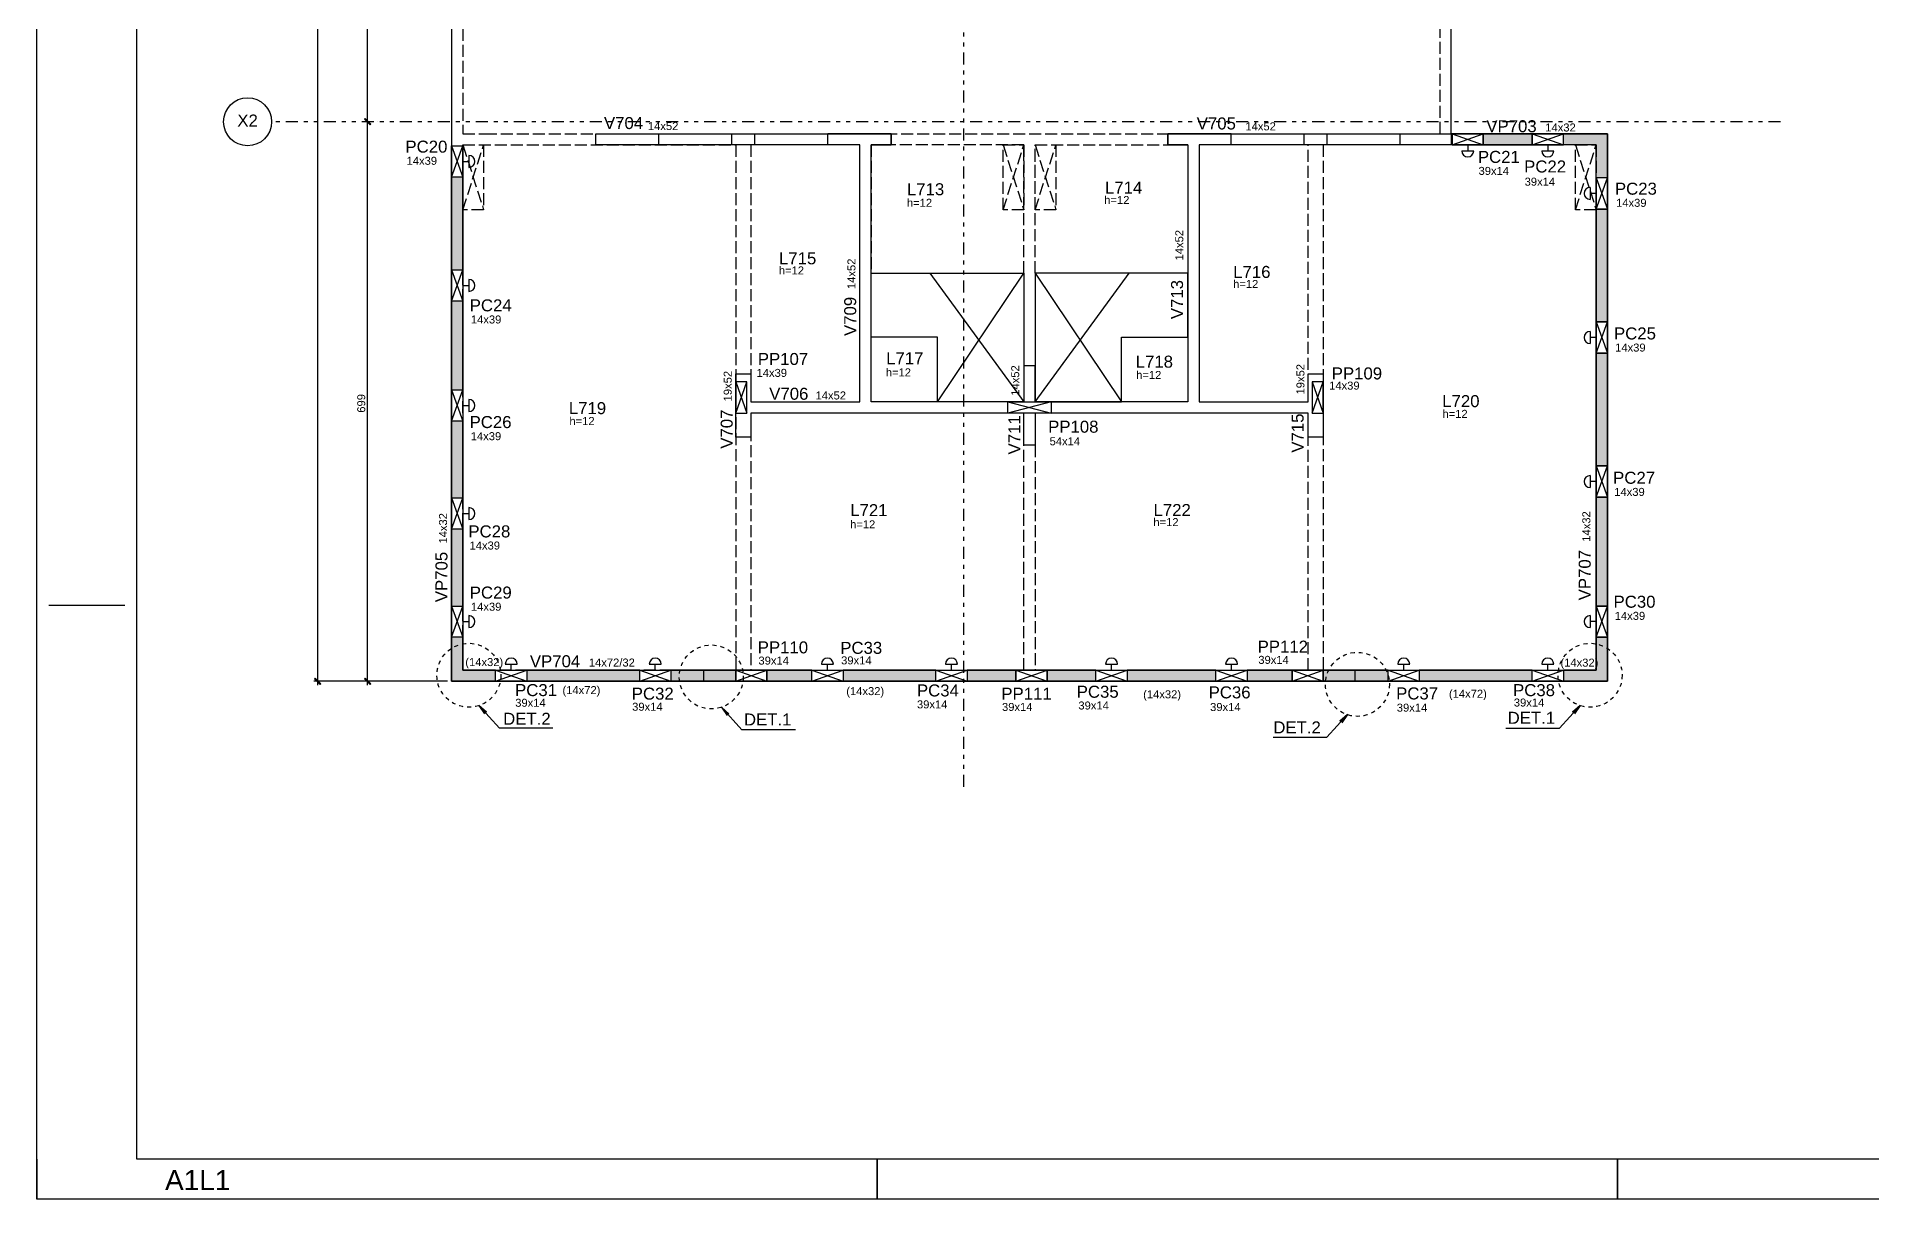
# Model space of a CAD drawing. Extents: x 0 to 95, y 0 to 59.4.
# Drawn here: x 0 to 45.84, y 0 to 29.05 of the extents above; entities that cross this region are included whole.
import ezdxf

# ---------------------------------------------------------------- set-up
doc = ezdxf.new("R2010")
doc.units = 0
doc.header["$MEASUREMENT"] = 0
for name, pattern in [('ESTILO_TQS_0001', [0.2, 0.1, -0.1]), ('ESTILO_TQS_0004', [1.09, 0.3, -0.15, 0.02, -0.15, 0.02, -0.15, 0.3]), ('ESTILO_TQS_0005', [0.4, 0.3, -0.1])]:
    doc.linetypes.add(name, pattern=pattern)
for name, color, linetype in [('1', 1, 'CONTINUOUS'), ('2', 2, 'CONTINUOUS'), ('3', 3, 'CONTINUOUS'), ('4', 4, 'CONTINUOUS'), ('5', 5, 'CONTINUOUS'), ('50', 171, 'CONTINUOUS'), ('7', 7, 'CONTINUOUS')]:
    doc.layers.add(name, color=color, linetype=linetype)
doc.styles.add('TQS_ARIAL', font='arial.ttf')

msp = doc.modelspace()

# ---------------------------------------------------------------- linework, layer by layer
at = {"layer": '1', "linetype": 'Continuous'}
for p, q in [((7.020947, 12.845198), (7.020947, 51.825202)), ((8.269849, 26.8252), (8.269849, 37.8452)), ((8.417961, 26.9252), (8.169849, 26.9252)), ((8.417961, 26.9252), (8.169849, 26.9252)), ((8.269849, 12.845198), (8.269849, 27.0252)), ((35.367644, 26.345217), (36.147644, 26.625217)), ((35.367644, 26.625217), (36.147644, 26.345217)), ((37.367644, 26.34522), (38.147644, 26.62522)), ((37.367644, 26.62522), (38.147644, 26.34522)), ((10.3676, 25.545202), (10.6476, 26.325202)), ((10.3676, 26.325202), (10.6476, 25.545202)), ((38.9676, 25.525202), (39.2476, 24.745202)), ((38.9676, 24.745202), (39.2476, 25.525202)), ((10.3676, 22.445202), (10.6476, 23.225202)), ((10.3676, 23.225202), (10.6476, 22.445202)), ((22.319785, 23.145197), (24.6676, 19.925195)), ((22.507602, 19.925195), (24.6676, 23.145197)), ((24.9476, 19.925195), (27.295415, 23.145197)), ((24.9476, 23.145197), (27.107598, 19.925195)), ((38.9676, 21.925202), (39.2476, 21.145202)), ((38.9676, 21.145202), (39.2476, 21.925202)), ((10.3676, 19.445202), (10.6476, 20.225202)), ((10.3676, 20.225202), (10.6476, 19.445202)), ((17.4676, 19.645198), (17.7476, 20.425195)), ((17.4676, 20.425195), (17.7476, 19.645198)), ((31.8676, 19.645198), (32.1476, 20.425195)), ((31.8676, 20.425195), (32.1476, 19.645198)), ((25.3476, 19.925192), (24.2676, 19.645189)), ((24.2676, 19.925192), (25.3476, 19.645189)), ((38.9676, 18.325202), (39.2476, 17.545202)), ((38.9676, 17.545202), (39.2476, 18.325202)), ((10.3676, 16.745202), (10.6476, 17.525202)), ((10.3676, 17.525202), (10.6476, 16.745202)), ((10.3676, 14.045202), (10.6476, 14.825202)), ((10.3676, 14.825202), (10.6476, 14.045202)), ((38.9676, 14.825202), (39.2476, 14.045202)), ((38.9676, 14.045202), (39.2476, 14.825202)), ((10.071957, 12.945198), (6.920947, 12.945198)), ((10.2676, 12.945198), (8.169849, 12.945198)), ((11.467591, 13.225198), (12.247591, 12.945198)), ((11.467591, 12.945198), (12.247591, 13.225198)), ((15.067591, 13.225198), (15.847591, 12.945198)), ((15.067591, 12.945198), (15.847591, 13.225198)), ((17.4676, 12.945198), (18.2476, 13.225202)), ((17.4676, 13.225202), (18.2476, 12.945198)), ((19.367591, 12.945197), (20.147591, 13.225197)), ((19.367591, 13.225197), (20.147591, 12.945197)), ((22.467591, 12.945198), (23.247591, 13.225198)), ((22.467591, 13.225198), (23.247591, 12.945198)), ((24.4676, 12.945195), (25.2476, 13.225198)), ((24.4676, 13.225198), (25.2476, 12.945195)), ((26.467591, 13.225198), (27.247591, 12.945198)), ((26.467591, 12.945198), (27.247591, 13.225198)), ((29.467591, 13.225198), (30.247591, 12.945198)), ((29.467591, 12.945198), (30.247591, 13.225198)), ((31.367591, 12.945198), (32.147591, 13.225202)), ((31.367591, 13.225202), (32.147591, 12.945198)), ((33.767591, 13.225198), (34.547591, 12.945198)), ((33.767591, 12.945198), (34.547591, 13.225198)), ((37.367591, 13.225198), (38.147591, 12.945198)), ((37.367591, 12.945198), (38.147591, 13.225198))]:
    msp.add_line(p, q, dxfattribs=at)
at = {"layer": '1', "linetype": 'ESTILO_TQS_0005'}
for p, q in [((15.5476, 26.345195), (15.5476, 26.625195)), ((17.3676, 26.345195), (17.3676, 26.625195)), ((17.9476, 26.345195), (17.9476, 26.625195)), ((19.7676, 26.345195), (19.7676, 26.625195)), ((29.8476, 26.345195), (29.8476, 26.625195)), ((31.6676, 26.345195), (31.6676, 26.625195)), ((32.2476, 26.345195), (32.2476, 26.625195)), ((34.0676, 26.345195), (34.0676, 26.625195)), ((10.6476, 26.345198), (11.1676, 24.725198)), ((10.6476, 24.725198), (11.1676, 26.345198)), ((24.1476, 26.345198), (24.6676, 24.725198)), ((24.1476, 24.725198), (24.6676, 26.345198)), ((24.1476, 26.345195), (24.6676, 24.725195)), ((24.1476, 24.725195), (24.6676, 26.345195)), ((24.9476, 26.345198), (25.4676, 24.725198)), ((24.9476, 24.725198), (25.4676, 26.345198)), ((24.9476, 26.345195), (25.4676, 24.725195)), ((24.9476, 24.725195), (25.4676, 26.345195)), ((38.4476, 26.345198), (38.9676, 24.725198)), ((38.4476, 24.725198), (38.9676, 26.345198)), ((20.847602, 23.145195), (24.6676, 23.145195)), ((16.6676, 12.945195), (16.6676, 13.225195)), ((32.9476, 12.945195), (32.9476, 13.225195))]:
    msp.add_line(p, q, dxfattribs=at)
at = {"layer": '1', "linetype": 'Continuous'}
for points in [[(58.000016, 0.000071), (39.500016, 0.000071), (39.500016, 1.000071), (39.500016, 0.000071), (21.000016, 0.000071), (21.000016, 1.000071), (21.000016, 0.000071), (21.000016, 1.000071), (21.000016, 0.000071), (0.000016, 0.000071), (0.000016, 1.000071), (0.000016, 0.000071), (0.000016, 29.700071), (2.500016, 29.700071), (0.000016, 29.700071), (0.000016, 59.400071), (2.500016, 59.400071), (0.000016, 59.400071)], [(8.34941, 26.863317), (8.206504, 27.006223), (8.188827, 26.988545), (8.331732, 26.845639), (8.34941, 26.863317)], [(8.34941, 26.863317), (8.206504, 27.006223), (8.188827, 26.988545), (8.331732, 26.845639), (8.34941, 26.863317)], [(7.100507, 12.883316), (6.957602, 13.026221), (6.939924, 13.008543), (7.08283, 12.865638), (7.100507, 12.883316)], [(8.34941, 12.883316), (8.206504, 13.026221), (8.188827, 13.008543), (8.331732, 12.865638), (8.34941, 12.883316)], [(12.90105, 11.773505), (11.562723, 11.773505), (11.04979, 12.337731), (11.240665, 12.176279), (11.04979, 12.337731), (11.192374, 12.132378)], [(12.90105, 11.773502), (11.562723, 11.773502), (11.04979, 12.337728), (11.240665, 12.176275), (11.04979, 12.337728), (11.192374, 12.132375)], [(18.958863, 11.731495), (17.620536, 11.731495), (17.107604, 12.295721), (17.298479, 12.134269), (17.107604, 12.295721), (17.250188, 12.090368)], [(30.900337, 11.5463), (32.238664, 11.5463), (32.751596, 12.110526), (32.560721, 11.949074), (32.751596, 12.110526), (32.609012, 11.905173)], [(36.71415, 11.773505), (38.052477, 11.773505), (38.56541, 12.337731), (38.374535, 12.176279), (38.56541, 12.337731), (38.422826, 12.132378)], [(36.71415, 11.773502), (38.052477, 11.773502), (38.56541, 12.337728), (38.374535, 12.176275), (38.56541, 12.337728), (38.422826, 12.132375)]]:
    msp.add_lwpolyline(points, dxfattribs=at)
at = {"layer": '1', "linetype": 'ESTILO_TQS_0005'}
for points in [[(10.6476, 36.925202), (10.6476, 33.725198), (18.5676, 33.725198), (18.5676, 35.025198), (20.4476, 35.025198), (20.4476, 34.745198), (18.8476, 34.745198), (18.8476, 29.925198), (20.4476, 29.925198), (20.4476, 29.645198), (10.6476, 29.645198), (10.6476, 26.625198), (11.199134, 26.625198), (35.0676, 26.625198), (35.0676, 29.645198), (23.4676, 29.645198), (23.4676, 35.025198), (35.0676, 35.025198), (35.0676, 38.045202), (10.6476, 38.045202), (10.6476, 36.925202)], [(10.6476, 26.345198), (11.1676, 26.345198), (11.1676, 24.725198), (10.6476, 24.725198), (10.6476, 26.345198)], [(10.6476, 13.645195), (10.6476, 26.345195), (17.4676, 26.345195), (17.4676, 13.225195), (10.6476, 13.225195), (10.6476, 13.645195)], [(17.8476, 19.925192), (20.567602, 19.925192), (20.567602, 26.345195), (17.8476, 26.345195), (17.8476, 19.925192)], [(20.847602, 23.145195), (24.6676, 23.145195), (24.6676, 26.345195), (20.847602, 26.345195), (20.847602, 23.145195)], [(24.1476, 26.345198), (24.6676, 26.345198), (24.6676, 24.725198), (24.1476, 24.725198), (24.1476, 26.345198)], [(24.1476, 26.345195), (24.6676, 26.345195), (24.6676, 24.725195), (24.1476, 24.725195), (24.1476, 26.345195)], [(24.9476, 26.345198), (25.4676, 26.345198), (25.4676, 24.725198), (24.9476, 24.725198), (24.9476, 26.345198)], [(24.9476, 26.345195), (28.7676, 26.345195), (28.7676, 23.145197), (24.9476, 23.145197), (24.9476, 26.345195)], [(24.9476, 26.345195), (25.4676, 26.345195), (25.4676, 24.725195), (24.9476, 24.725195), (24.9476, 26.345195)], [(31.7676, 26.345195), (29.047598, 26.345195), (29.047598, 19.925192), (31.7676, 19.925192), (31.7676, 26.345195)], [(38.9676, 13.645195), (38.9676, 26.345195), (32.1476, 26.345195), (32.1476, 13.225195), (38.9676, 13.225195), (38.9676, 13.645195)], [(38.4476, 26.345198), (38.9676, 26.345198), (38.9676, 24.725198), (38.4476, 24.725198), (38.4476, 26.345198)], [(17.8476, 13.225195), (24.6676, 13.225195), (24.6676, 19.645192), (17.8476, 19.645192), (17.8476, 13.225195)], [(24.9476, 13.225195), (31.7676, 13.225195), (31.7676, 19.645192), (24.9476, 19.645192), (24.9476, 13.225195)]]:
    msp.add_lwpolyline(points, dxfattribs=at)
at = {"layer": '1', "linetype": 'Continuous'}
msp.add_circle((5.270555, 26.9252), 0.6, dxfattribs=at)
for points in [[(8.34941, 26.863317), (8.206504, 27.006223), (8.188827, 26.988545)], [(8.34941, 26.863317), (8.206504, 27.006223), (8.188827, 26.988545)], [(8.34941, 26.863317), (8.188827, 26.988545), (8.331732, 26.845639)], [(8.34941, 26.863317), (8.188827, 26.988545), (8.331732, 26.845639)], [(8.34941, 26.863317), (8.331732, 26.845639), (8.34941, 26.863317)], [(8.34941, 26.863317), (8.331732, 26.845639), (8.34941, 26.863317)], [(7.100507, 12.883316), (6.957602, 13.026221), (6.939924, 13.008543)], [(7.100507, 12.883316), (6.939924, 13.008543), (7.08283, 12.865638)], [(7.100507, 12.883316), (7.08283, 12.865638), (7.100507, 12.883316)], [(8.34941, 12.883316), (8.206504, 13.026221), (8.188827, 13.008543)], [(8.34941, 12.883316), (8.188827, 13.008543), (8.331732, 12.865638)], [(8.34941, 12.883316), (8.331732, 12.865638), (8.34941, 12.883316)]]:
    msp.add_solid(points, dxfattribs=at)
at = {"layer": '2', "linetype": 'ESTILO_TQS_0004'}
for p, q in [((23.1676, 10.306425), (23.1676, 55.980159)), ((23.1676, 10.306425), (23.1676, 54.363972)), ((43.574805, 26.9252), (5.870555, 26.9252))]:
    msp.add_line(p, q, dxfattribs=at)
at = {"layer": '2', "linetype": 'Continuous'}
for p, q in [((8.517961, 26.9252), (8.517961, 26.9252)), ((8.517961, 26.9252), (8.517961, 26.9252)), ((35.607644, 26.195217), (35.907644, 26.195217)), ((35.757644, 26.345217), (35.757644, 26.195217)), ((37.607644, 26.19522), (37.907644, 26.19522)), ((37.757644, 26.34522), (37.757644, 26.19522)), ((10.6476, 25.935202), (10.7976, 25.935202)), ((10.7976, 26.085202), (10.7976, 25.785202)), ((38.8176, 25.285202), (38.8176, 24.985202)), ((38.9676, 25.135202), (38.8176, 25.135202)), ((10.7976, 22.985202), (10.7976, 22.685202)), ((10.6476, 22.835202), (10.7976, 22.835202)), ((38.8176, 21.685202), (38.8176, 21.385202)), ((38.9676, 21.535202), (38.8176, 21.535202)), ((10.6476, 19.835202), (10.7976, 19.835202)), ((10.7976, 19.985202), (10.7976, 19.685202)), ((38.8176, 18.085202), (38.8176, 17.785202)), ((38.9676, 17.935202), (38.8176, 17.935202)), ((10.6476, 17.135202), (10.7976, 17.135202)), ((10.7976, 17.285202), (10.7976, 16.985202)), ((10.6476, 14.435202), (10.7976, 14.435202)), ((10.7976, 14.585202), (10.7976, 14.285202)), ((38.8176, 14.585202), (38.8176, 14.285202)), ((38.9676, 14.435202), (38.8176, 14.435202)), ((11.707591, 13.375198), (12.007591, 13.375198)), ((11.857591, 13.225198), (11.857591, 13.375198)), ((15.307591, 13.375198), (15.607591, 13.375198)), ((15.457591, 13.225198), (15.457591, 13.375198)), ((19.607591, 13.375197), (19.907591, 13.375197)), ((19.757591, 13.225197), (19.757591, 13.375197)), ((22.707591, 13.375198), (23.007591, 13.375198)), ((22.857591, 13.225198), (22.857591, 13.375198)), ((26.707591, 13.375198), (27.007591, 13.375198)), ((26.857591, 13.225198), (26.857591, 13.375198)), ((29.707591, 13.375198), (30.007591, 13.375198)), ((29.857591, 13.225198), (29.857591, 13.375198)), ((34.007591, 13.375198), (34.307591, 13.375198)), ((34.157591, 13.225198), (34.157591, 13.375198)), ((37.607591, 13.375198), (37.907591, 13.375198)), ((37.757591, 13.225198), (37.757591, 13.375198)), ((10.171957, 12.945198), (10.171957, 12.945198)), ((10.3676, 12.945198), (10.3676, 12.945198))]:
    msp.add_line(p, q, dxfattribs=at)
at = {"layer": '2', "linetype": 'ESTILO_TQS_0001'}
for centre in [(10.799294, 13.095125), (10.799294, 13.095122), (16.857107, 13.053115), (38.815906, 13.095125), (38.815906, 13.095122), (33.002092, 12.86792)]:
    msp.add_circle(centre, 0.8, dxfattribs=at)
at = {"layer": '2', "linetype": 'Continuous'}
for centre, start, end in [((35.757644, 26.195217), 180, 0), ((37.757644, 26.19522), 180, 0), ((10.7976, 25.935202), 270, 90), ((38.8176, 25.135202), 90, 270), ((10.7976, 22.835202), 270, 90), ((38.8176, 21.535202), 90, 270), ((10.7976, 19.835202), 270, 90), ((38.8176, 17.935202), 90, 270), ((10.7976, 17.135202), 270, 90), ((10.7976, 14.435202), 270, 90), ((38.8176, 14.435202), 90, 270), ((11.857591, 13.375198), 0, 180), ((15.457591, 13.375198), 0, 180), ((19.757591, 13.375197), 0, 180), ((22.857591, 13.375198), 0, 180), ((26.857591, 13.375198), 0, 180), ((29.857591, 13.375198), 0, 180), ((34.157591, 13.375198), 0, 180), ((37.757591, 13.375198), 0, 180)]:
    msp.add_arc(centre, 0.15, start, end, dxfattribs=at)
at = {"layer": '3', "linetype": 'Continuous'}
for points in [[(10.3676, 12.945198), (39.2476, 12.945198), (39.2476, 26.625198), (35.3476, 26.625198), (35.3476, 38.045202), (39.2476, 38.045202), (39.2476, 51.725202), (10.3676, 51.725202), (10.3676, 12.945198)], [(22.507602, 19.925195), (22.507602, 21.545198), (20.847602, 21.545198), (20.847602, 23.145195), (24.6676, 23.145195), (24.6676, 19.925195), (22.507602, 19.925195)], [(27.107598, 19.925195), (27.107598, 21.545198), (28.767598, 21.545198), (28.767598, 23.145195), (24.9476, 23.145195), (24.9476, 19.925195), (27.107598, 19.925195)]]:
    msp.add_lwpolyline(points, dxfattribs=at)
at = {"layer": '4', "linetype": 'Continuous'}
for points in [[(10.6476, 26.325198), (10.6476, 13.225198), (38.9676, 13.225198), (38.9676, 26.345195), (35.3676, 26.345195), (35.3676, 26.625198), (39.2476, 26.625198), (39.2476, 12.945195), (10.3676, 12.945195), (10.3676, 26.325198), (10.6476, 26.325198)], [(20.567602, 26.345195), (13.9676, 26.345195), (13.9676, 26.625195), (21.3476, 26.625195), (21.3476, 26.345195), (20.847602, 26.345195)], [(29.8476, 26.625195), (28.2676, 26.625195), (28.2676, 26.345195), (28.7676, 26.345195), (28.7676, 19.925192), (24.9476, 19.925192), (24.9476, 20.825195), (24.6676, 20.825195), (24.6676, 19.925192), (20.847602, 19.925192), (20.847602, 26.345195), (21.3476, 26.345195), (21.3476, 26.625195), (19.7676, 26.625195)], [(28.7676, 26.345195), (28.2676, 26.345195), (28.2676, 26.625195), (35.3476, 26.625195), (35.3476, 26.345195), (29.047598, 26.345195)], [(29.8476, 26.345195), (29.047598, 26.345195), (29.047598, 19.925192), (31.7676, 19.925192), (31.7676, 20.625195), (32.1476, 20.625195), (32.1476, 19.045195), (31.7676, 19.045195), (31.7676, 19.645192), (24.9476, 19.645192), (24.9476, 18.845195), (24.6676, 18.845195), (24.6676, 19.645192), (17.8476, 19.645192), (17.8476, 19.045195), (17.4676, 19.045195), (17.4676, 20.625195), (17.8476, 20.625195), (17.8476, 19.925192), (20.567602, 19.925192), (20.567602, 26.345195), (19.7676, 26.345195)]]:
    msp.add_lwpolyline(points, dxfattribs=at)
at = {"layer": '5', "linetype": 'Continuous'}
for points in [[(36.147644, 26.625217), (35.367644, 26.625217), (35.367644, 26.345217), (36.147644, 26.345217), (36.147644, 26.625217)], [(38.147644, 26.62522), (37.367644, 26.62522), (37.367644, 26.34522), (38.147644, 26.34522), (38.147644, 26.62522)], [(10.3676, 25.545202), (10.3676, 26.325202), (10.6476, 26.325202), (10.6476, 25.545202), (10.3676, 25.545202)], [(39.2476, 24.745202), (39.2476, 25.525202), (38.9676, 25.525202), (38.9676, 24.745202), (39.2476, 24.745202)], [(10.3676, 22.445202), (10.3676, 23.225202), (10.6476, 23.225202), (10.6476, 22.445202), (10.3676, 22.445202)], [(39.2476, 21.145202), (39.2476, 21.925202), (38.9676, 21.925202), (38.9676, 21.145202), (39.2476, 21.145202)], [(10.3676, 19.445202), (10.3676, 20.225202), (10.6476, 20.225202), (10.6476, 19.445202), (10.3676, 19.445202)], [(17.4676, 19.645198), (17.7476, 19.645198), (17.7476, 20.425195), (17.4676, 20.425195), (17.4676, 19.645198)], [(31.8676, 19.645198), (32.1476, 19.645198), (32.1476, 20.425195), (31.8676, 20.425195), (31.8676, 19.645198)], [(24.2676, 19.925192), (25.3476, 19.925192), (25.3476, 19.645189), (24.2676, 19.645189), (24.2676, 19.925192)], [(39.2476, 17.545202), (39.2476, 18.325202), (38.9676, 18.325202), (38.9676, 17.545202), (39.2476, 17.545202)], [(10.3676, 16.745202), (10.3676, 17.525202), (10.6476, 17.525202), (10.6476, 16.745202), (10.3676, 16.745202)], [(10.3676, 14.045202), (10.3676, 14.825202), (10.6476, 14.825202), (10.6476, 14.045202), (10.3676, 14.045202)], [(39.2476, 14.045202), (39.2476, 14.825202), (38.9676, 14.825202), (38.9676, 14.045202), (39.2476, 14.045202)], [(12.247591, 12.945198), (11.467591, 12.945198), (11.467591, 13.225198), (12.247591, 13.225198), (12.247591, 12.945198)], [(15.847591, 12.945198), (15.067591, 12.945198), (15.067591, 13.225198), (15.847591, 13.225198), (15.847591, 12.945198)], [(17.4676, 12.945198), (18.2476, 12.945198), (18.2476, 13.225202), (17.4676, 13.225202), (17.4676, 12.945198)], [(20.147591, 12.945197), (19.367591, 12.945197), (19.367591, 13.225197), (20.147591, 13.225197), (20.147591, 12.945197)], [(23.247591, 12.945198), (22.467591, 12.945198), (22.467591, 13.225198), (23.247591, 13.225198), (23.247591, 12.945198)], [(24.4676, 12.945198), (25.2476, 12.945198), (25.2476, 13.225202), (24.4676, 13.225202), (24.4676, 12.945198)], [(27.247591, 12.945198), (26.467591, 12.945198), (26.467591, 13.225198), (27.247591, 13.225198), (27.247591, 12.945198)], [(30.247591, 12.945198), (29.467591, 12.945198), (29.467591, 13.225198), (30.247591, 13.225198), (30.247591, 12.945198)], [(31.367591, 12.945198), (32.1476, 12.945198), (32.1476, 13.225198), (31.367591, 13.225198), (31.367591, 12.945198)], [(34.547591, 12.945198), (33.767591, 12.945198), (33.767591, 13.225198), (34.547591, 13.225198), (34.547591, 12.945198)], [(38.147591, 12.945198), (37.367591, 12.945198), (37.367591, 13.225198), (38.147591, 13.225198), (38.147591, 12.945198)]]:
    msp.add_lwpolyline(points, dxfattribs=at)
at = {"layer": '50', "linetype": 'Continuous'}
for points in [[(36.147644, 26.345217), (37.367644, 26.345217), (37.367644, 26.62522), (36.147644, 26.62522), (36.147644, 26.345217)], [(38.147644, 26.62522), (39.2476, 26.625202), (39.2476, 25.525202), (38.9676, 25.525202), (38.9676, 26.345198), (38.147644, 26.345198), (38.147644, 26.625198), (38.147644, 26.62522)], [(10.3676, 23.225202), (10.6476, 23.225202), (10.6476, 25.545202), (10.3676, 25.545202), (10.3676, 23.225202)], [(39.2476, 24.745202), (38.9676, 24.745202), (38.9676, 21.925202), (39.2476, 21.925202), (39.2476, 24.745202)], [(10.3676, 20.225202), (10.6476, 20.225202), (10.6476, 22.445202), (10.3676, 22.445202), (10.3676, 20.225202)], [(39.2476, 21.145202), (38.9676, 21.145202), (38.9676, 18.325202), (39.2476, 18.325202), (39.2476, 21.145202)], [(10.3676, 17.525202), (10.6476, 17.525202), (10.6476, 19.445202), (10.3676, 19.445202), (10.3676, 17.525202)], [(39.2476, 17.545202), (38.9676, 17.545202), (38.9676, 14.825202), (39.2476, 14.825202), (39.2476, 17.545202)], [(10.3676, 14.825202), (10.6476, 14.825202), (10.6476, 16.745202), (10.3676, 16.745202), (10.3676, 14.825202)], [(10.3676, 14.044284), (10.3676, 12.945198), (11.467591, 12.945198), (11.467591, 13.225202), (10.6476, 13.225202), (10.6476, 14.045202), (10.3676, 14.044284)], [(38.147591, 12.945198), (39.2476, 12.945198), (39.2476, 14.045202), (38.9676, 14.045202), (38.9676, 13.225198), (38.147591, 13.225198), (38.147591, 12.945198)], [(12.247591, 12.945198), (15.067582, 12.945198), (15.067582, 13.225202), (12.247591, 13.225202), (12.247591, 12.945198)], [(15.847591, 12.945198), (17.4676, 12.945198), (17.4676, 13.225198), (15.847591, 13.225198), (15.847591, 12.945198)], [(18.2476, 12.945198), (19.367579, 12.945198), (19.367579, 13.225202), (18.2476, 13.225202), (18.2476, 12.945198)], [(20.147591, 12.945198), (22.467582, 12.945198), (22.467582, 13.225202), (20.147591, 13.225202), (20.147591, 12.945198)], [(23.247591, 12.945198), (24.467591, 12.945198), (24.467591, 13.225202), (23.247591, 13.225202), (23.247591, 12.945198)], [(25.2476, 12.945198), (26.467582, 12.945198), (26.467582, 13.225202), (25.2476, 13.225202), (25.2476, 12.945198)], [(27.247591, 12.945198), (29.467582, 12.945198), (29.467582, 13.225202), (27.247591, 13.225202), (27.247591, 12.945198)], [(30.247591, 12.945198), (31.367608, 12.945198), (31.367608, 13.225195), (30.247591, 13.225195), (30.247591, 12.945198)], [(32.1476, 12.945198), (33.767591, 12.945198), (33.767591, 13.225202), (32.1476, 13.225202), (32.1476, 12.945198)], [(34.547591, 12.945198), (37.367582, 12.945198), (37.367582, 13.225202), (34.547591, 13.225202), (34.547591, 12.945198)]]:
    msp.add_lwpolyline(points, dxfattribs=at)
for points in [[(36.147644, 26.345217), (37.367644, 26.345217), (37.367644, 26.62522)], [(36.147644, 26.345217), (37.367644, 26.62522), (36.147644, 26.62522)], [(36.147644, 26.345217), (36.147644, 26.62522), (36.147644, 26.345217)], [(38.9676, 26.345198), (38.147644, 26.345198), (38.147644, 26.62522)], [(38.9676, 26.345198), (38.147644, 26.62522), (39.2476, 26.625202)], [(38.147644, 26.62522), (38.147644, 26.345198), (38.147644, 26.62522)], [(38.9676, 26.345198), (39.2476, 26.625202), (39.2476, 25.525202)], [(38.9676, 26.345198), (39.2476, 25.525202), (38.9676, 25.525202)], [(10.3676, 23.225202), (10.6476, 23.225202), (10.6476, 25.545202)], [(10.3676, 23.225202), (10.6476, 25.545202), (10.3676, 25.545202)], [(10.3676, 23.225202), (10.3676, 25.545202), (10.3676, 23.225202)], [(39.2476, 24.745202), (38.9676, 24.745202), (38.9676, 21.925202)], [(39.2476, 24.745202), (38.9676, 21.925202), (39.2476, 21.925202)], [(39.2476, 24.745202), (39.2476, 21.925202), (39.2476, 24.745202)], [(10.3676, 20.225202), (10.6476, 20.225202), (10.6476, 22.445202)], [(10.3676, 20.225202), (10.6476, 22.445202), (10.3676, 22.445202)], [(10.3676, 20.225202), (10.3676, 22.445202), (10.3676, 20.225202)], [(39.2476, 21.145202), (38.9676, 21.145202), (38.9676, 18.325202)], [(39.2476, 21.145202), (38.9676, 18.325202), (39.2476, 18.325202)], [(39.2476, 21.145202), (39.2476, 18.325202), (39.2476, 21.145202)], [(10.3676, 17.525202), (10.6476, 17.525202), (10.6476, 19.445202)], [(10.3676, 17.525202), (10.6476, 19.445202), (10.3676, 19.445202)], [(10.3676, 17.525202), (10.3676, 19.445202), (10.3676, 17.525202)], [(39.2476, 17.545202), (38.9676, 17.545202), (38.9676, 14.825202)], [(39.2476, 17.545202), (38.9676, 14.825202), (39.2476, 14.825202)], [(39.2476, 17.545202), (39.2476, 14.825202), (39.2476, 17.545202)], [(10.3676, 14.825202), (10.6476, 14.825202), (10.6476, 16.745202)], [(10.3676, 14.825202), (10.6476, 16.745202), (10.3676, 16.745202)], [(10.3676, 14.825202), (10.3676, 16.745202), (10.3676, 14.825202)], [(10.6476, 13.225202), (10.6476, 14.045202), (10.3676, 14.044284)], [(10.6476, 13.225202), (10.3676, 14.044284), (10.3676, 12.945198)], [(39.2476, 12.945198), (39.2476, 14.045202), (38.9676, 14.045202)], [(39.2476, 12.945198), (38.9676, 14.045202), (38.9676, 13.225198)], [(10.6476, 13.225202), (10.3676, 12.945198), (11.467591, 12.945198)], [(10.6476, 13.225202), (11.467591, 12.945198), (11.467591, 13.225202)], [(12.247591, 12.945198), (15.067582, 12.945198), (15.067582, 13.225202)], [(12.247591, 12.945198), (15.067582, 13.225202), (12.247591, 13.225202)], [(12.247591, 12.945198), (12.247591, 13.225202), (12.247591, 12.945198)], [(15.847591, 12.945198), (17.4676, 12.945198), (17.4676, 13.225198)], [(15.847591, 12.945198), (17.4676, 13.225198), (15.847591, 13.225198)], [(15.847591, 12.945198), (15.847591, 13.225198), (15.847591, 12.945198)], [(18.2476, 12.945198), (19.367579, 12.945198), (19.367579, 13.225202)], [(18.2476, 12.945198), (19.367579, 13.225202), (18.2476, 13.225202)], [(18.2476, 12.945198), (18.2476, 13.225202), (18.2476, 12.945198)], [(20.147591, 12.945198), (22.467582, 12.945198), (22.467582, 13.225202)], [(20.147591, 12.945198), (22.467582, 13.225202), (20.147591, 13.225202)], [(20.147591, 12.945198), (20.147591, 13.225202), (20.147591, 12.945198)], [(23.247591, 12.945198), (24.467591, 12.945198), (24.467591, 13.225202)], [(23.247591, 12.945198), (24.467591, 13.225202), (23.247591, 13.225202)], [(23.247591, 12.945198), (23.247591, 13.225202), (23.247591, 12.945198)], [(25.2476, 12.945198), (26.467582, 12.945198), (26.467582, 13.225202)], [(25.2476, 12.945198), (26.467582, 13.225202), (25.2476, 13.225202)], [(25.2476, 12.945198), (25.2476, 13.225202), (25.2476, 12.945198)], [(27.247591, 12.945198), (29.467582, 12.945198), (29.467582, 13.225202)], [(27.247591, 12.945198), (29.467582, 13.225202), (27.247591, 13.225202)], [(27.247591, 12.945198), (27.247591, 13.225202), (27.247591, 12.945198)], [(30.247591, 12.945198), (31.367608, 12.945198), (31.367608, 13.225195)], [(30.247591, 12.945198), (31.367608, 13.225195), (30.247591, 13.225195)], [(30.247591, 12.945198), (30.247591, 13.225195), (30.247591, 12.945198)], [(32.1476, 12.945198), (33.767591, 12.945198), (33.767591, 13.225202)], [(32.1476, 12.945198), (33.767591, 13.225202), (32.1476, 13.225202)], [(32.1476, 12.945198), (32.1476, 13.225202), (32.1476, 12.945198)], [(34.547591, 12.945198), (37.367582, 12.945198), (37.367582, 13.225202)], [(34.547591, 12.945198), (37.367582, 13.225202), (34.547591, 13.225202)], [(34.547591, 12.945198), (34.547591, 13.225202), (34.547591, 12.945198)], [(39.2476, 12.945198), (38.9676, 13.225198), (38.147591, 13.225198)], [(39.2476, 12.945198), (38.147591, 13.225198), (38.147591, 12.945198)]]:
    msp.add_solid(points, dxfattribs=at)
at = {"layer": '7', "linetype": 'Continuous'}
msp.add_line((0.300016, 14.850071), (2.200016, 14.850071), dxfattribs=at)
msp.add_lwpolyline([(2.500016, 58.400071), (94.000016, 58.400071), (94.000016, 1.000071), (2.500016, 1.000071), (2.500016, 58.400071)], dxfattribs=at)

# ---------------------------------------------------------------- texts
at = {"layer": '1', "linetype": 'Continuous', "style": 'TQS_ARIAL'}
msp.add_text('A1L1', height=0.5, dxfattribs=at).set_placement((3.207524, 0.231042))
at = {"layer": '2', "linetype": 'Continuous', "style": 'TQS_ARIAL'}
for s, p in [('14x52', (15.27233, 26.71803)), ('14x52', (30.20246, 26.710002)), ('14x32', (37.696245, 26.68218)), ('14x39', (9.242901, 25.850451)), ('39x14', (36.028452, 25.597658)), ('39x14', (37.17952, 25.328796)), ('h=12', (21.744064, 24.800742)), ('h=12', (26.675069, 24.870356)), ('14x39', (39.464667, 24.800278)), ('h=12', (18.544246, 23.111331)), ('h=12', (29.894664, 22.77159)), ('14x39', (10.849276, 21.885027)), ('14x39', (39.4417, 21.183025)), ('14x39', (17.987496, 20.550371)), ('h=12', (21.216545, 20.562881)), ('h=12', (27.472122, 20.498577)), ('14x52', (19.460727, 19.986629)), ('14x39', (32.294904, 20.232466)), ('h=12', (35.126013, 19.526547)), ('h=12', (13.310897, 19.347045)), ('14x39', (10.845508, 18.96884)), ('54x14', (25.310071, 18.841097)), ('14x39', (39.419453, 17.576699)), ('h=12', (20.324797, 16.765675)), ('h=12', (27.90322, 16.821801)), ('14x39', (10.815798, 16.236615)), ('14x39', (10.85069, 14.707528)), ('14x39', (39.430507, 14.479575)), ('(14x32)', (10.709933, 13.324162)), ('14x72/32', (13.796989, 13.312583)), ('39x14', (18.034769, 13.361132)), ('39x14', (20.100684, 13.366349)), ('39x14', (30.5256, 13.379482)), ('(14x32)', (38.075198, 13.31058)), ('39x14', (11.957015, 12.307781)), ('(14x72)', (13.137443, 12.623328)), ('39x14', (14.87851, 12.208185)), ('(14x32)', (20.229792, 12.59857)), ('39x14', (21.995998, 12.267161)), ('39x14', (24.120622, 12.203088)), ('39x14', (26.029059, 12.239507)), ('(14x32)', (27.647154, 12.518383)), ('39x14', (29.320443, 12.200714)), ('39x14', (33.985042, 12.185203)), ('(14x72)', (35.288411, 12.533517)), ('39x14', (36.909692, 12.313467))]:
    msp.add_text(s, height=0.2, dxfattribs=at).set_placement(p)
for s, p in [('14x52', (28.650514, 23.460908)), ('14x52', (20.458428, 22.745105)), ('19x52', (17.366573, 19.93905)), ('14x52', (24.55082, 20.07987)), ('19x52', (31.676825, 20.11095)), ('699', (8.209849, 19.655199)), ('14x32', (10.254038, 16.38575)), ('14x32', (38.820941, 16.431896))]:
    msp.add_text(s, height=0.2, rotation=90, dxfattribs=at).set_placement(p)
at = {"layer": '4', "linetype": 'Continuous', "style": 'TQS_ARIAL'}
for s, p in [('X2', (5.013834, 26.806224)), ('V704', (14.174647, 26.743668)), ('V705', (28.986187, 26.7333)), ('VP703', (36.22263, 26.664698)), ('PC20', (9.214011, 26.153404)), ('PC21', (36.012057, 25.897635)), ('PC22', (37.167248, 25.65776)), ('L713', (21.745047, 25.089371)), ('L714', (26.693913, 25.129216)), ('PC23', (39.435777, 25.10323)), ('L715', (18.547621, 23.363247)), ('L716', (29.898039, 23.023507)), ('PC24', (10.820386, 22.187979)), ('PC25', (39.41281, 21.485977)), ('PP107', (18.019194, 20.847734)), ('L717', (21.226459, 20.86699)), ('L718', (27.461197, 20.781252)), ('PP109', (32.360396, 20.487389)), ('V706', (18.304101, 19.979522)), ('L719', (13.296781, 19.619429)), ('L720', (35.120538, 19.794712)), ('PC26', (10.816618, 19.271793)), ('PP108', (25.273342, 19.155912)), ('PC27', (39.390563, 17.879651)), ('L721', (20.328115, 17.070621)), ('L722', (27.906595, 17.073718)), ('PC28', (10.786908, 16.539568)), ('PC29', (10.821801, 15.010481)), ('PC30', (39.401617, 14.782527)), ('PP110', (18.01751, 13.641844)), ('PC33', (20.078844, 13.629955)), ('PP112', (30.508341, 13.660194)), ('VP704', (12.323374, 13.295101)), ('PC31', (11.953027, 12.573898)), ('PC34', (21.995014, 12.565551)), ('PC35', (25.987896, 12.533357)), ('PC38', (36.890367, 12.572623)), ('PC32', (14.869306, 12.48521)), ('PP111', (24.103363, 12.4838)), ('PC36', (29.283528, 12.517404)), ('PC37', (33.96869, 12.490708)), ('DET.2', (11.655506, 11.857435)), ('DET.1', (17.672038, 11.839931)), ('DET.2', (30.899477, 11.642244)), ('DET.1', (36.754371, 11.881665))]:
    msp.add_text(s, height=0.3, dxfattribs=at).set_placement(p)
for s, p in [('V713', (28.643429, 21.99235)), ('V709', (20.476922, 21.571951)), ('V707', (17.390961, 18.755159)), ('V711', (24.581254, 18.611105)), ('V715', (31.656083, 18.656284)), ('VP705', (10.263987, 14.920957)), ('VP707', (38.83089, 14.967103))]:
    msp.add_text(s, height=0.3, rotation=90, dxfattribs=at).set_placement(p)

doc.saveas('drawing.dxf')
